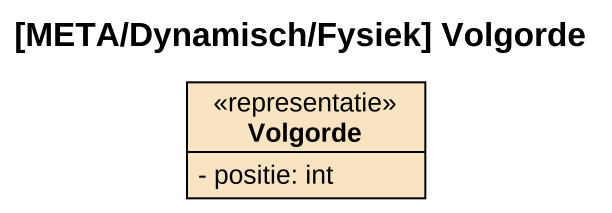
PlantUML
@startuml
title [META/Dynamisch/Fysiek] Volgorde
hide circle
hide empty members
skinparam classAttributeIconSize 0
class Volgorde <<representatie>> #F8E4C0 {
  - positie: int
}
@enduml
